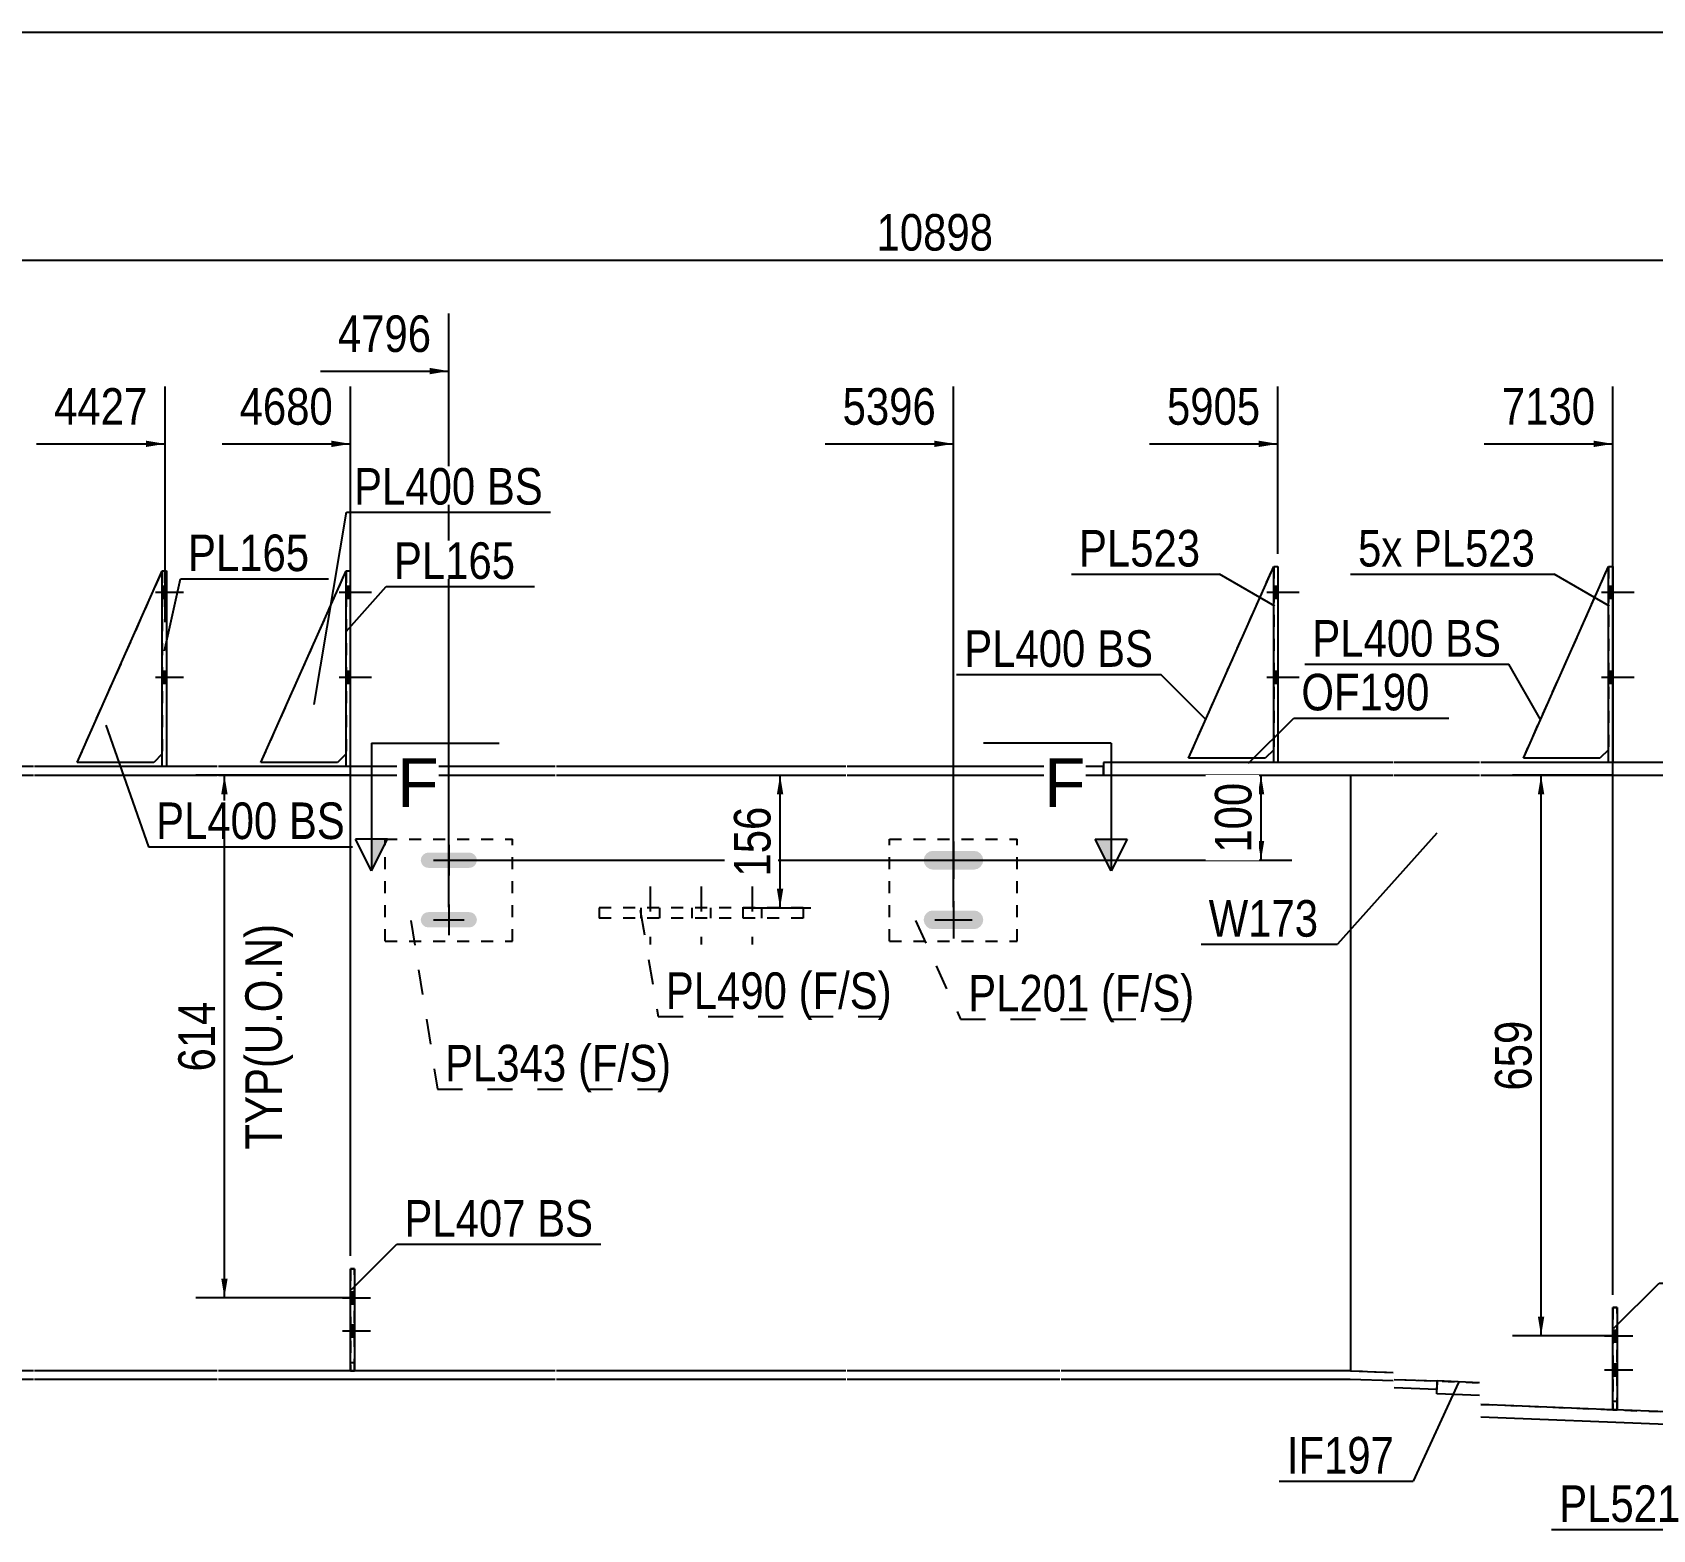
# Model space of a CAD drawing. Header units: millimetres. Extents: x -42 to 361, y -196 to 82.
# Drawn here: x 94.1 to 221.1, y -35.8 to 81.5 of the extents above; entities that cross this region are included whole.
import ezdxf

# ---------------------------------------------------------------- set-up
doc = ezdxf.new("R2010")
doc.units = ezdxf.units.MM
doc.linetypes.add('DXK_LINE_DOT1', pattern=[1.8814, 0.9407, -0.9407])
doc.linetypes.add('DXK_LINE_DOT2', pattern=[3.9198, 1.9599, -1.9599])
doc.styles.add('Arial', font='ARIAL.TTF', dxfattribs={"height": 0.2})
doc.styles.add('Arial Narrow', font='ARIALN.TTF', dxfattribs={"height": 0.2})

# ---------------------------------------------------------------- blocks, each defined once
blk = doc.blocks.new('Unknown-627019805-1200')
at = {"color": 5, "linetype": 'Continuous'}
blk.add_line((360.86, 81.52), (-39.14, 81.52), dxfattribs=at)
blk = doc.blocks.new('Part-627019805-1227 - 1220')
at = {"color": 7, "linetype": 'DXK_LINE_DOT1'}
for p, q in [((210.93, 24.67), (217.6, 39.67)), ((217.6, 39.67), (217.6, 25.33)), ((216.93, 24.67), (210.93, 24.67)), ((217.6, 25.33), (216.93, 24.67))]:
    blk.add_line(p, q, dxfattribs=at)
blk = doc.blocks.new('Part-627019805-1229 - 1220')
at = {"color": 7, "linetype": 'DXK_LINE_DOT1'}
for p, q in [((119.04, -15.33), (119.04, -23.33)), ((119.37, -15.33), (119.04, -15.33)), ((119.37, -23.33), (119.37, -15.33)), ((119.04, -22.67), (119.37, -22.67)), ((119.04, -23.33), (119.37, -23.33))]:
    blk.add_line(p, q, dxfattribs=at)
blk = doc.blocks.new('Part-627019805-1230 - 1220')
at = {"color": 2, "linetype": 'Continuous'}
for p, q in [((119.04, -23.33), (119.04, -15.33)), ((119.04, -15.33), (119.37, -15.33)), ((119.37, -15.33), (119.37, -23.33)), ((119.37, -23.33), (119.04, -23.33))]:
    blk.add_line(p, q, dxfattribs=at)
blk = doc.blocks.new('Part-627019805-1233 - 1220')
at = {"color": 2, "linetype": 'Continuous'}
for p, q in [((112.03, 24.33), (118.7, 39.33)), ((118.03, 24.33), (112.03, 24.33)), ((118.7, 25), (118.03, 24.33))]:
    blk.add_line(p, q, dxfattribs=at)
at = {"color": 7, "linetype": 'DXK_LINE_DOT1'}
blk.add_line((118.7, 39.33), (118.7, 25), dxfattribs=at)
blk = doc.blocks.new('Part-627019805-1234 - 1220')
at = {"color": 2, "linetype": 'Continuous'}
for p, q in [((184.7, 24.67), (191.37, 39.67)), ((190.7, 24.67), (184.7, 24.67)), ((191.37, 25.33), (190.7, 24.67))]:
    blk.add_line(p, q, dxfattribs=at)
at = {"color": 7, "linetype": 'DXK_LINE_DOT1'}
blk.add_line((191.37, 39.67), (191.37, 25.33), dxfattribs=at)
blk = doc.blocks.new('Part-627019805-1238 - 1220')
at = {"color": 7, "linetype": 'DXK_LINE_DOT1'}
for p, q in [((217.94, -18.38), (217.94, -26.38)), ((218.27, -18.38), (217.94, -18.38)), ((218.27, -26.38), (218.27, -18.38)), ((217.94, -25.72), (218.27, -25.72)), ((217.94, -26.38), (218.27, -26.38))]:
    blk.add_line(p, q, dxfattribs=at)
blk = doc.blocks.new('Part-627019805-1247 - 1220')
at = {"color": 2, "linetype": 'Continuous'}
for p, q in [((97.63, 24.33), (104.3, 39.33)), ((103.63, 24.33), (97.63, 24.33)), ((104.3, 25), (103.63, 24.33))]:
    blk.add_line(p, q, dxfattribs=at)
at = {"color": 7, "linetype": 'DXK_LINE_DOT1'}
blk.add_line((104.3, 39.33), (104.3, 25), dxfattribs=at)
blk = doc.blocks.new('Part-627019805-1248 - 1220')
at = {"color": 7, "linetype": 'DXK_LINE_DOT1'}
for p, q in [((154.52, 12.93), (138.52, 12.93)), ((138.52, 12.93), (138.52, 12.13)), ((154.52, 12.93), (154.52, 12.13)), ((154.52, 12.13), (138.52, 12.13))]:
    blk.add_line(p, q, dxfattribs=at)
blk = doc.blocks.new('Part-627019805-1251 - 1220')
at = {"color": 2, "linetype": 'Continuous'}
for p, q in [((217.94, -26.38), (217.94, -18.38)), ((217.94, -18.38), (218.27, -18.38)), ((218.27, -18.38), (218.27, -26.38)), ((218.27, -26.38), (217.94, -26.38))]:
    blk.add_line(p, q, dxfattribs=at)
blk = doc.blocks.new('Part-627019805-1252 - 1220')
at = {"color": 2, "linetype": 'Continuous'}
for p, q in [((210.93, 24.67), (217.6, 39.67)), ((216.93, 24.67), (210.93, 24.67)), ((217.6, 25.33), (216.93, 24.67))]:
    blk.add_line(p, q, dxfattribs=at)
blk = doc.blocks.new('Part-627019805-1257 - 1220')
at = {"color": 2, "linetype": 'Continuous'}
for p, q in [((76.43, 24), (76.43, 23.33)), ((79.77, 24), (76.43, 24)), ((76.43, 23.33), (79.77, 23.33)), ((94.2, 24), (79.87, 24)), ((79.87, 23.33), (94.2, 23.33)), ((108.6, 24), (94.3, 24)), ((94.3, 23.33), (108.6, 23.33)), ((135.08, 24), (108.7, 24)), ((108.7, 23.33), (135.08, 23.33)), ((157.85, 24), (135.18, 24)), ((135.18, 23.33), (157.85, 23.33)), ((174.62, 24), (157.95, 24)), ((157.95, 23.33), (174.62, 23.33)), ((178.05, 24), (174.72, 24)), ((174.72, 23.33), (178.05, 23.33)), ((178.05, 23.33), (178.05, 24))]:
    blk.add_line(p, q, dxfattribs=at)
blk = doc.blocks.new('Part-627019805-1258 - 1220')
at = {"color": 2, "linetype": 'Continuous'}
for p, q in [((178.05, 24.33), (178.05, 23.33)), ((200.72, 24.33), (178.05, 24.33)), ((207.5, 24.33), (200.82, 24.33)), ((222.14, 24.33), (207.6, 24.33)), ((236.78, 24.33), (222.24, 24.33)), ((297.81, 24.33), (236.88, 24.33)), ((330.54, 24.33), (297.91, 24.33)), ((330.54, 23.33), (330.54, 24.33)), ((178.05, 23.33), (200.72, 23.33)), ((200.82, 23.33), (207.5, 23.33)), ((207.6, 23.33), (222.14, 23.33)), ((222.24, 23.33), (236.78, 23.33)), ((236.88, 23.33), (297.81, 23.33)), ((297.91, 23.33), (330.54, 23.33))]:
    blk.add_line(p, q, dxfattribs=at)
blk = doc.blocks.new('Part-627019805-1259 - 1220')
at = {"color": 2, "linetype": 'Continuous'}
blk.add_line((197.38, 23.33), (197.38, -23.33), dxfattribs=at)
at = {"color": 7, "linetype": 'DXK_LINE_DOT1'}
for p, q in [((197.38, 23.33), (200.72, 23.33)), ((200.82, 23.33), (207.5, 23.33)), ((207.6, 23.33), (222.14, 23.33)), ((222.24, 23.33), (236.78, 23.33)), ((236.88, 23.33), (257.5, 23.33)), ((257.5, 23.33), (257.5, -33.33)), ((197.38, -23.33), (200.72, -23.47)), ((200.82, -24), (207.5, -24.27)), ((207.6, -25.96), (222.14, -26.55)), ((222.24, -29.24), (236.78, -29.82)), ((236.88, -32.51), (257.5, -33.33))]:
    blk.add_line(p, q, dxfattribs=at)
blk = doc.blocks.new('Part-627019805-1261 - 1220')
at = {"color": 2, "linetype": 'Continuous'}
for p, q in [((79.77, -23.33), (76.43, -23.33)), ((76.43, -23.33), (76.43, -24)), ((79.77, -24), (76.43, -24)), ((94.2, -23.33), (79.87, -23.33)), ((94.2, -24), (79.87, -24)), ((108.6, -23.33), (94.3, -23.33)), ((108.6, -24), (94.3, -24)), ((119.04, -23.33), (108.7, -23.33)), ((135.08, -24), (108.7, -24)), ((135.08, -23.33), (119.37, -23.33)), ((157.85, -23.33), (135.18, -23.33)), ((157.85, -24), (135.18, -24)), ((174.62, -23.33), (157.95, -23.33)), ((174.62, -24), (157.95, -24)), ((197.38, -23.33), (174.72, -23.33)), ((197.37, -24), (174.72, -24)), ((200.72, -24.13), (197.37, -24)), ((197.38, -23.33), (200.72, -23.47)), ((200.82, -24), (204.19, -24.13)), ((204.16, -24.8), (200.82, -24.67)), ((204.19, -24.13), (204.16, -24.8))]:
    blk.add_line(p, q, dxfattribs=at)
blk = doc.blocks.new('Part-627019805-1262 - 1220')
at = {"color": 2, "linetype": 'Continuous'}
for p, q in [((204.15, -25.13), (204.19, -24.13)), ((207.5, -25.27), (204.15, -25.13)), ((207.5, -24.27), (204.19, -24.13)), ((217.94, -26.38), (207.6, -25.96)), ((222.14, -26.55), (218.1, -26.38)), ((222.14, -27.55), (207.6, -26.96)), ((232.58, -29.65), (222.24, -29.24)), ((236.78, -30.82), (222.24, -30.24)), ((236.78, -29.82), (232.74, -29.66)), ((257.5, -33.33), (236.88, -32.51)), ((257.46, -34.33), (236.88, -33.51)), ((257.46, -34.33), (257.5, -33.33))]:
    blk.add_line(p, q, dxfattribs=at)
blk = doc.blocks.new('Part-627019805-1269 - 1220')
at = {"color": 7, "linetype": 'DXK_LINE_DOT1'}
for p, q in [((161.28, 10.33), (161.28, 18.33)), ((161.28, 18.33), (171.28, 18.33)), ((171.28, 10.33), (171.28, 18.33)), ((161.28, 10.33), (171.28, 10.33))]:
    blk.add_line(p, q, dxfattribs=at)
blk = doc.blocks.new('Part-627019805-1271 - 1220')
at = {"color": 7, "linetype": 'DXK_LINE_DOT1'}
for p, q in [((121.75, 10.33), (121.75, 18.33)), ((121.75, 18.33), (131.75, 18.33)), ((131.75, 10.33), (131.75, 18.33)), ((121.75, 10.33), (131.75, 10.33))]:
    blk.add_line(p, q, dxfattribs=at)
blk = doc.blocks.new('Part-627019805-1281 - 1220')
at = {"color": 2, "linetype": 'Continuous'}
for p, q in [((191.37, 24.33), (191.37, 39.67)), ((191.37, 39.67), (191.7, 39.67)), ((191.7, 39.67), (191.7, 24.33))]:
    blk.add_line(p, q, dxfattribs=at)
at = {"color": 7, "linetype": 'DXK_LINE_DOT1'}
blk.add_line((191.7, 24.33), (191.37, 24.33), dxfattribs=at)
blk = doc.blocks.new('Part-627019805-1276 - 1220')
at = {"color": 2, "linetype": 'Continuous'}
for p, q in [((118.7, 24), (118.7, 39.33)), ((118.7, 39.33), (119.03, 39.33)), ((119.03, 39.33), (119.03, 24))]:
    blk.add_line(p, q, dxfattribs=at)
at = {"color": 7, "linetype": 'DXK_LINE_DOT1'}
blk.add_line((119.03, 24), (118.7, 24), dxfattribs=at)
blk = doc.blocks.new('Part-627019805-1277 - 1220')
at = {"color": 2, "linetype": 'Continuous'}
for p, q in [((217.6, 24.33), (217.6, 39.67)), ((217.6, 39.67), (217.93, 39.67)), ((217.93, 39.67), (217.93, 24.33))]:
    blk.add_line(p, q, dxfattribs=at)
at = {"color": 7, "linetype": 'DXK_LINE_DOT1'}
blk.add_line((217.93, 24.33), (217.6, 24.33), dxfattribs=at)
blk = doc.blocks.new('Part-627019805-1288 - 1220')
at = {"color": 7, "linetype": 'DXK_LINE_DOT1'}
for p, q in [((184.7, 24.67), (191.37, 39.67)), ((190.7, 24.67), (184.7, 24.67)), ((191.37, 25.33), (190.7, 24.67))]:
    blk.add_line(p, q, dxfattribs=at)
blk = doc.blocks.new('Part-627019805-1289 - 1220')
at = {"color": 7, "linetype": 'DXK_LINE_DOT1'}
for p, q in [((112.03, 24.33), (118.7, 39.33)), ((118.03, 24.33), (112.03, 24.33)), ((118.7, 25), (118.03, 24.33))]:
    blk.add_line(p, q, dxfattribs=at)
blk = doc.blocks.new('Part-627019805-1292 - 1220')
at = {"color": 7, "linetype": 'DXK_LINE_DOT1'}
for p, q in [((8.76, -23.33), (0, 23.33)), ((0, 23.33), (29.53, 23.33)), ((29.63, 23.33), (43.93, 23.33)), ((44.03, 23.33), (58.36, 23.33)), ((58.46, 23.33), (73, 23.33)), ((73.1, 23.33), (79.77, 23.33)), ((79.87, 23.33), (94.2, 23.33)), ((94.3, 23.33), (108.6, 23.33)), ((108.7, 23.33), (135.08, 23.33)), ((135.18, 23.33), (157.85, 23.33)), ((157.95, 23.33), (174.62, 23.33)), ((174.72, 23.33), (197.38, 23.33)), ((197.38, 23.33), (197.38, -23.33)), ((25.33, -23.33), (8.89, -23.33)), ((29.53, -23.33), (25.66, -23.33)), ((43.93, -23.33), (29.63, -23.33)), ((58.36, -23.33), (44.03, -23.33)), ((68.8, -23.33), (58.46, -23.33)), ((73, -23.33), (69.13, -23.33)), ((79.77, -23.33), (73.1, -23.33)), ((94.2, -23.33), (79.87, -23.33)), ((108.6, -23.33), (94.3, -23.33)), ((119.04, -23.33), (108.7, -23.33)), ((135.08, -23.33), (119.37, -23.33)), ((157.85, -23.33), (135.18, -23.33)), ((174.62, -23.33), (157.95, -23.33)), ((197.38, -23.33), (174.72, -23.33))]:
    blk.add_line(p, q, dxfattribs=at)
at = {"color": 2, "linetype": 'Continuous'}
blk.add_line((8.89, -23.33), (8.76, -23.33), dxfattribs=at)
blk = doc.blocks.new('Bolt-627019805-1294 - 1220')
at = {"linetype": 'Continuous'}
for points in [[(168.56, 16.39), (168.62, 16.67), (168.56, 16.95), (168.4, 17.19), (168.16, 17.35), (167.88, 17.4), (164.68, 17.4), (164.4, 17.35), (164.17, 17.19), (164.01, 16.95), (163.95, 16.67), (164.01, 16.39), (164.17, 16.15), (164.4, 15.99), (164.68, 15.93), (167.88, 15.93), (168.16, 15.99), (168.4, 16.15)], [(168.56, 11.72), (168.62, 12), (168.56, 12.28), (168.4, 12.52), (168.16, 12.68), (167.88, 12.73), (164.68, 12.73), (164.4, 12.68), (164.17, 12.52), (164.01, 12.28), (163.95, 12), (164.01, 11.72), (164.17, 11.48), (164.4, 11.32), (164.68, 11.27), (167.88, 11.27), (168.16, 11.32), (168.4, 11.48)]]:
    blk.add_hatch(color=3, dxfattribs=at).paths.add_polyline_path(points)
at = {"color": 3, "linetype": 'Continuous'}
for p, q in [((166.28, 18.13), (166.28, 15.2)), ((164.82, 16.67), (167.75, 16.67)), ((166.28, 13.47), (166.28, 10.53)), ((164.82, 12), (167.75, 12))]:
    blk.add_line(p, q, dxfattribs=at)
blk = doc.blocks.new('Bolt-627019805-1295 - 1220')
at = {"linetype": 'Continuous'}
for points in [[(128.9, 16.44), (128.95, 16.67), (128.9, 16.9), (128.77, 17.09), (128.58, 17.22), (128.35, 17.27), (125.15, 17.27), (124.92, 17.22), (124.73, 17.09), (124.6, 16.9), (124.55, 16.67), (124.6, 16.44), (124.73, 16.24), (124.92, 16.11), (125.15, 16.07), (128.35, 16.07), (128.58, 16.11), (128.77, 16.24)], [(128.9, 11.77), (128.95, 12), (128.9, 12.23), (128.77, 12.43), (128.58, 12.56), (128.35, 12.6), (125.15, 12.6), (124.92, 12.56), (124.73, 12.43), (124.6, 12.23), (124.55, 12), (124.6, 11.77), (124.73, 11.58), (124.92, 11.45), (125.15, 11.4), (128.35, 11.4), (128.58, 11.45), (128.77, 11.58)]]:
    blk.add_hatch(color=3, dxfattribs=at).paths.add_polyline_path(points)
at = {"color": 3, "linetype": 'Continuous'}
for p, q in [((126.75, 17.87), (126.75, 15.47)), ((125.55, 16.67), (127.95, 16.67)), ((126.75, 13.2), (126.75, 10.8)), ((125.55, 12), (127.95, 12))]:
    blk.add_line(p, q, dxfattribs=at)
blk = doc.blocks.new('Bolt-627019805-1302 - 1220')
at = {"linetype": 'Continuous'}
for points in [[(119.03, 37.2), (119.03, 38.13), (118.7, 38.13), (118.7, 37.2)], [(119.03, 37.2), (119.03, 38.13), (118.7, 38.13), (118.7, 37.2)], [(119.03, 37.2), (119.03, 38.13), (118.7, 38.13), (118.7, 37.2)], [(119.03, 30.53), (119.03, 31.47), (118.7, 31.47), (118.7, 30.53)], [(119.03, 30.53), (119.03, 31.47), (118.7, 31.47), (118.7, 30.53)], [(119.03, 30.53), (119.03, 31.47), (118.7, 31.47), (118.7, 30.53)]]:
    blk.add_hatch(color=3, dxfattribs=at).paths.add_polyline_path(points)
at = {"color": 3, "linetype": 'Continuous'}
for p, q in [((118.7, 38.13), (119.03, 38.13)), ((118.7, 38.13), (119.03, 38.13)), ((118.7, 38.13), (119.03, 38.13)), ((118.17, 37.67), (120.7, 37.67)), ((118.17, 37.67), (120.7, 37.67)), ((118.17, 37.67), (120.7, 37.67)), ((118.7, 37.2), (119.03, 37.2)), ((118.7, 37.2), (119.03, 37.2)), ((118.7, 37.2), (119.03, 37.2)), ((118.17, 31), (120.7, 31)), ((118.17, 31), (120.7, 31)), ((118.17, 31), (120.7, 31)), ((118.7, 31.47), (119.03, 31.47)), ((118.7, 31.47), (119.03, 31.47)), ((118.7, 31.47), (119.03, 31.47)), ((118.7, 30.53), (119.03, 30.53)), ((118.7, 30.53), (119.03, 30.53)), ((118.7, 30.53), (119.03, 30.53))]:
    blk.add_line(p, q, dxfattribs=at)
blk = doc.blocks.new('Bolt-627019805-1303 - 1220')
at = {"linetype": 'Continuous'}
for points in [[(217.93, 37.2), (217.93, 38.13), (217.6, 38.13), (217.6, 37.2)], [(217.93, 37.2), (217.93, 38.13), (217.6, 38.13), (217.6, 37.2)], [(217.93, 37.2), (217.93, 38.13), (217.6, 38.13), (217.6, 37.2)], [(217.93, 30.53), (217.93, 31.47), (217.6, 31.47), (217.6, 30.53)], [(217.93, 30.53), (217.93, 31.47), (217.6, 31.47), (217.6, 30.53)], [(217.93, 30.53), (217.93, 31.47), (217.6, 31.47), (217.6, 30.53)]]:
    blk.add_hatch(color=3, dxfattribs=at).paths.add_polyline_path(points)
at = {"color": 3, "linetype": 'Continuous'}
for p, q in [((217.6, 38.13), (217.93, 38.13)), ((217.6, 38.13), (217.93, 38.13)), ((217.6, 38.13), (217.93, 38.13)), ((217.06, 37.67), (219.6, 37.67)), ((217.06, 37.67), (219.6, 37.67)), ((217.06, 37.67), (219.6, 37.67)), ((217.6, 37.2), (217.93, 37.2)), ((217.6, 37.2), (217.93, 37.2)), ((217.6, 37.2), (217.93, 37.2)), ((217.06, 31), (219.6, 31)), ((217.06, 31), (219.6, 31)), ((217.06, 31), (219.6, 31)), ((217.6, 31.47), (217.93, 31.47)), ((217.6, 31.47), (217.93, 31.47)), ((217.6, 31.47), (217.93, 31.47)), ((217.6, 30.53), (217.93, 30.53)), ((217.6, 30.53), (217.93, 30.53)), ((217.6, 30.53), (217.93, 30.53))]:
    blk.add_line(p, q, dxfattribs=at)
blk = doc.blocks.new('Bolt-627019805-1307 - 1220')
at = {"linetype": 'Continuous'}
for points in [[(191.7, 37.2), (191.7, 38.13), (191.37, 38.13), (191.37, 37.2)], [(191.7, 37.2), (191.7, 38.13), (191.37, 38.13), (191.37, 37.2)], [(191.7, 37.2), (191.7, 38.13), (191.37, 38.13), (191.37, 37.2)], [(191.7, 30.53), (191.7, 31.47), (191.37, 31.47), (191.37, 30.53)], [(191.7, 30.53), (191.7, 31.47), (191.37, 31.47), (191.37, 30.53)], [(191.7, 30.53), (191.7, 31.47), (191.37, 31.47), (191.37, 30.53)]]:
    blk.add_hatch(color=3, dxfattribs=at).paths.add_polyline_path(points)
at = {"color": 3, "linetype": 'Continuous'}
for p, q in [((191.37, 38.13), (191.7, 38.13)), ((191.37, 38.13), (191.7, 38.13)), ((191.37, 38.13), (191.7, 38.13)), ((190.84, 37.67), (193.37, 37.67)), ((190.84, 37.67), (193.37, 37.67)), ((190.84, 37.67), (193.37, 37.67)), ((191.37, 37.2), (191.7, 37.2)), ((191.37, 37.2), (191.7, 37.2)), ((191.37, 37.2), (191.7, 37.2)), ((190.84, 31), (193.37, 31)), ((190.84, 31), (193.37, 31)), ((190.84, 31), (193.37, 31)), ((191.37, 31.47), (191.7, 31.47)), ((191.37, 31.47), (191.7, 31.47)), ((191.37, 31.47), (191.7, 31.47)), ((191.37, 30.53), (191.7, 30.53)), ((191.37, 30.53), (191.7, 30.53)), ((191.37, 30.53), (191.7, 30.53))]:
    blk.add_line(p, q, dxfattribs=at)
blk = doc.blocks.new('Bolt-627019805-1311 - 1220')
at = {"linetype": 'Continuous'}
for points in [[(218.27, -21.07), (218.27, -20.14), (217.94, -20.14), (217.94, -21.07)], [(218.27, -23.72), (218.27, -22.78), (217.94, -22.78), (217.94, -23.72)]]:
    blk.add_hatch(color=3, dxfattribs=at).paths.add_polyline_path(points)
at = {"color": 3, "linetype": 'Continuous'}
for p, q in [((217.94, -20.14), (218.27, -20.14)), ((217.3, -20.6), (219.5, -20.6)), ((217.94, -21.07), (218.27, -21.07)), ((217.94, -22.78), (218.27, -22.78)), ((217.3, -23.25), (219.5, -23.25)), ((217.94, -23.72), (218.27, -23.72))]:
    blk.add_line(p, q, dxfattribs=at)
blk = doc.blocks.new('Bolt-627019805-1313 - 1220')
at = {"color": 3, "linetype": 'DXK_LINE_DOT2'}
for p, q in [((142.52, 14.6), (142.52, 10.07)), ((146.52, 14.6), (146.52, 10.07)), ((150.52, 14.6), (150.52, 10.07)), ((141.78, 12.93), (141.78, 12.13)), ((143.25, 12.93), (143.25, 12.13)), ((145.78, 12.93), (145.78, 12.13)), ((147.25, 12.93), (147.25, 12.13)), ((149.78, 12.93), (149.78, 12.13)), ((151.25, 12.93), (151.25, 12.13))]:
    blk.add_line(p, q, dxfattribs=at)
blk = doc.blocks.new('Bolt-627019805-1314 - 1220')
at = {"linetype": 'Continuous'}
for points in [[(104.63, 37.2), (104.63, 38.13), (104.3, 38.13), (104.3, 37.2)], [(104.63, 37.2), (104.63, 38.13), (104.3, 38.13), (104.3, 37.2)], [(104.63, 37.2), (104.63, 38.13), (104.3, 38.13), (104.3, 37.2)], [(104.63, 30.53), (104.63, 31.47), (104.3, 31.47), (104.3, 30.53)], [(104.63, 30.53), (104.63, 31.47), (104.3, 31.47), (104.3, 30.53)], [(104.63, 30.53), (104.63, 31.47), (104.3, 31.47), (104.3, 30.53)]]:
    blk.add_hatch(color=3, dxfattribs=at).paths.add_polyline_path(points)
at = {"color": 3, "linetype": 'Continuous'}
for p, q in [((104.3, 38.13), (104.63, 38.13)), ((104.3, 38.13), (104.63, 38.13)), ((104.3, 38.13), (104.63, 38.13)), ((103.77, 37.67), (105.97, 37.67)), ((103.77, 37.67), (105.97, 37.67)), ((103.77, 37.67), (105.97, 37.67)), ((104.3, 37.2), (104.63, 37.2)), ((104.3, 37.2), (104.63, 37.2)), ((104.3, 37.2), (104.63, 37.2)), ((103.77, 31), (105.97, 31)), ((103.77, 31), (105.97, 31)), ((103.77, 31), (105.97, 31)), ((104.3, 31.47), (104.63, 31.47)), ((104.3, 31.47), (104.63, 31.47)), ((104.3, 31.47), (104.63, 31.47)), ((104.3, 30.53), (104.63, 30.53)), ((104.3, 30.53), (104.63, 30.53)), ((104.3, 30.53), (104.63, 30.53))]:
    blk.add_line(p, q, dxfattribs=at)
blk = doc.blocks.new('Bolt-627019805-1321 - 1220')
at = {"color": 3, "linetype": 'DXK_LINE_DOT2'}
for p, q in [((217.94, -20.14), (218.27, -20.14)), ((217.3, -20.6), (219.5, -20.6)), ((217.94, -21.07), (218.27, -21.07)), ((217.94, -22.78), (218.27, -22.78)), ((217.3, -23.25), (219.5, -23.25)), ((217.94, -23.72), (218.27, -23.72))]:
    blk.add_line(p, q, dxfattribs=at)
blk = doc.blocks.new('Bolt-627019805-1323 - 1220')
at = {"linetype": 'Continuous'}
for points in [[(119.37, -18.08), (119.37, -17.15), (119.04, -17.15), (119.04, -18.08)], [(119.37, -20.67), (119.37, -19.73), (119.04, -19.73), (119.04, -20.67)]]:
    blk.add_hatch(color=3, dxfattribs=at).paths.add_polyline_path(points)
at = {"color": 3, "linetype": 'Continuous'}
for p, q in [((118.41, -17.61), (120.61, -17.61)), ((119.04, -17.15), (119.37, -17.15)), ((119.04, -18.08), (119.37, -18.08)), ((118.41, -20.2), (120.61, -20.2)), ((119.04, -19.73), (119.37, -19.73)), ((119.04, -20.67), (119.37, -20.67))]:
    blk.add_line(p, q, dxfattribs=at)
blk = doc.blocks.new('Bolt-627019805-1324 - 1220')
at = {"color": 3, "linetype": 'DXK_LINE_DOT2'}
for p, q in [((118.41, -17.61), (120.61, -17.61)), ((119.04, -17.15), (119.37, -17.15)), ((119.04, -18.08), (119.37, -18.08)), ((118.41, -20.2), (120.61, -20.2)), ((119.04, -19.73), (119.37, -19.73)), ((119.04, -20.67), (119.37, -20.67))]:
    blk.add_line(p, q, dxfattribs=at)
blk = doc.blocks.new('Part-627019805-1341 - 1220')
at = {"color": 2, "linetype": 'Continuous'}
for p, q in [((104.3, 24), (104.3, 39.33)), ((104.3, 39.33), (104.63, 39.33)), ((104.63, 39.33), (104.63, 24))]:
    blk.add_line(p, q, dxfattribs=at)
at = {"color": 7, "linetype": 'DXK_LINE_DOT1'}
blk.add_line((104.63, 24), (104.3, 24), dxfattribs=at)
blk = doc.blocks.new('Part-627019805-1343 - 1220')
at = {"color": 7, "linetype": 'DXK_LINE_DOT1'}
for p, q in [((97.63, 24.33), (104.3, 39.33)), ((103.63, 24.33), (97.63, 24.33)), ((104.3, 25), (103.63, 24.33))]:
    blk.add_line(p, q, dxfattribs=at)
blk = doc.blocks.new('StraightDimension-627019805-7916 - 1220')
at = {"linetype": 'Continuous'}
blk.add_hatch(color=7, dxfattribs=at).paths.add_polyline_path([(125.25, 55.24), (126.75, 54.99), (125.25, 54.74)])
at = {"color": 7, "linetype": 'Continuous'}
for p, q in [((126.75, 13), (126.75, 59.49)), ((116.69, 54.99), (126.75, 54.99))]:
    blk.add_line(p, q, dxfattribs=at)
at = {"color": 0}
blk.add_wipeout([(125.98, 55.89), (125.98, 60.09), (117.46, 60.09), (117.46, 55.89)], dxfattribs=at)
at = {"color": 3, "style": 'Arial Narrow'}
blk.add_text('4796', height=2.863, dxfattribs=at).set_placement((118.06, 56.49))
blk = doc.blocks.new('StraightDimension-627019805-1375 - 1220')
at = {"color": 7, "linetype": 'Continuous'}
blk.add_line((-2.59, 63.68), (332.26, 63.68), dxfattribs=at)
at = {"color": 0}
blk.add_wipeout([(170.01, 63.83), (170.01, 68.03), (159.66, 68.03), (159.66, 63.83)], dxfattribs=at)
at = {"color": 3, "style": 'Arial Narrow'}
blk.add_text('10898', height=2.863, dxfattribs=at).set_placement((160.26, 64.43))
blk = doc.blocks.new('StraightDimension-627019805-1739 - 1220')
at = {"linetype": 'Continuous'}
for points in [[(212.07, 21.83), (212.32, 23.33), (212.57, 21.83)], [(212.57, -19.1), (212.32, -20.6), (212.07, -19.1)]]:
    blk.add_hatch(color=7, dxfattribs=at).paths.add_polyline_path(points)
at = {"color": 7, "linetype": 'Continuous'}
for p, q in [((217.88, 23.33), (210.07, 23.33)), ((212.32, -20.6), (212.32, 23.33)), ((217.88, -20.6), (210.07, -20.6))]:
    blk.add_line(p, q, dxfattribs=at)
at = {"color": 0}
blk.add_wipeout([(212.17, 4.71), (207.97, 4.71), (207.97, -1.98), (212.17, -1.98)], dxfattribs=at)
at = {"color": 3, "style": 'Arial Narrow'}
blk.add_text('659', height=2.863, rotation=90.0002, dxfattribs=at).set_placement((211.57, -1.38))
blk = doc.blocks.new('StraightDimension-627019805-1751 - 1220')
at = {"linetype": 'Continuous'}
for points in [[(108.92, 21.83), (109.17, 23.33), (109.42, 21.83)], [(109.42, -16.11), (109.17, -17.61), (108.92, -16.11)]]:
    blk.add_hatch(color=7, dxfattribs=at).paths.add_polyline_path(points)
at = {"color": 7, "linetype": 'Continuous'}
for p, q in [((118.98, 23.33), (106.92, 23.33)), ((109.17, -17.61), (109.17, 23.33)), ((118.98, -17.61), (106.92, -17.61))]:
    blk.add_line(p, q, dxfattribs=at)
at = {"color": 0, "linetype": 'Continuous'}
blk.add_wipeout([(114.27, 12.31), (110.07, 12.31), (110.07, -6.59), (114.27, -6.59)], dxfattribs=at)
at = {"color": 3, "linetype": 'Continuous', "style": 'Arial Narrow'}
blk.add_text('TYP(U.O.N)', height=2.863, rotation=90.0002, dxfattribs=at).set_placement((113.67, -5.99))
at = {"color": 0}
blk.add_wipeout([(109.02, 6.2), (104.82, 6.2), (104.82, -0.48), (109.02, -0.48)], dxfattribs=at)
at = {"color": 3, "style": 'Arial Narrow'}
blk.add_text('614', height=2.863, rotation=90.0002, dxfattribs=at).set_placement((108.42, 0.12))
blk = doc.blocks.new('StraightDimension-627019805-2013 - 1220')
at = {"linetype": 'Continuous'}
for points in [[(190.13, 21.83), (190.38, 23.33), (190.63, 21.83)], [(190.63, 18.17), (190.38, 16.67), (190.13, 18.17)]]:
    blk.add_hatch(color=7, dxfattribs=at).paths.add_polyline_path(points)
at = {"color": 7, "linetype": 'Continuous'}
for p, q in [((181.95, 23.33), (192.78, 23.33)), ((190.38, 16.67), (190.38, 23.33)), ((127.75, 16.67), (192.78, 16.67))]:
    blk.add_line(p, q, dxfattribs=at)
at = {"color": 0}
blk.add_wipeout([(190.23, 23.34), (186.03, 23.34), (186.03, 16.66), (190.23, 16.66)], dxfattribs=at)
at = {"color": 3, "style": 'Arial Narrow'}
blk.add_text('100', height=2.863, rotation=90.0002, dxfattribs=at).set_placement((189.63, 17.26))
blk = doc.blocks.new('StraightDimension-627019805-2027 - 1220')
at = {"linetype": 'Continuous'}
for points in [[(152.45, 21.83), (152.7, 23.33), (152.95, 21.83)], [(152.95, 14.43), (152.7, 12.93), (152.45, 14.43)]]:
    blk.add_hatch(color=7, dxfattribs=at).paths.add_polyline_path(points)
at = {"color": 7, "linetype": 'Continuous'}
for p, q in [((149.72, 23.33), (155.1, 23.33)), ((152.7, 12.93), (152.7, 23.33)), ((149.72, 12.93), (155.1, 12.93))]:
    blk.add_line(p, q, dxfattribs=at)
at = {"color": 0}
blk.add_wipeout([(152.55, 21.48), (148.35, 21.48), (148.35, 14.79), (152.55, 14.79)], dxfattribs=at)
at = {"color": 3, "style": 'Arial Narrow'}
blk.add_text('156', height=2.863, rotation=90.0002, dxfattribs=at).set_placement((151.95, 15.39))
blk = doc.blocks.new('StraightDimension-627019805-7913 - 1220')
at = {"linetype": 'Continuous'}
blk.add_hatch(color=7, dxfattribs=at).paths.add_polyline_path([(216.44, 49.54), (217.94, 49.29), (216.44, 49.04)])
at = {"color": 7, "linetype": 'Continuous'}
for p, q in [((217.94, -17.38), (217.94, 53.79)), ((207.87, 49.29), (217.94, 49.29))]:
    blk.add_line(p, q, dxfattribs=at)
at = {"color": 0}
blk.add_wipeout([(217.16, 50.19), (217.16, 54.39), (208.65, 54.39), (208.65, 50.19)], dxfattribs=at)
at = {"color": 3, "style": 'Arial Narrow'}
blk.add_text('7130', height=2.863, dxfattribs=at).set_placement((209.25, 50.79))
blk = doc.blocks.new('StraightDimension-627019805-7914 - 1220')
at = {"linetype": 'Continuous'}
blk.add_hatch(color=7, dxfattribs=at).paths.add_polyline_path([(190.2, 49.54), (191.7, 49.29), (190.2, 49.04)])
at = {"color": 7, "linetype": 'Continuous'}
for p, q in [((191.7, 40.67), (191.7, 53.79)), ((181.64, 49.29), (191.7, 49.29))]:
    blk.add_line(p, q, dxfattribs=at)
at = {"color": 0}
blk.add_wipeout([(190.93, 50.19), (190.93, 54.39), (182.41, 54.39), (182.41, 50.19)], dxfattribs=at)
at = {"color": 3, "style": 'Arial Narrow'}
blk.add_text('5905', height=2.863, dxfattribs=at).set_placement((183.01, 50.79))
blk = doc.blocks.new('StraightDimension-627019805-7915 - 1220')
at = {"linetype": 'Continuous'}
blk.add_hatch(color=7, dxfattribs=at).paths.add_polyline_path([(164.78, 49.54), (166.28, 49.29), (164.78, 49.04)])
at = {"color": 7, "linetype": 'Continuous'}
for p, q in [((166.28, 13), (166.28, 53.79)), ((156.22, 49.29), (166.28, 49.29))]:
    blk.add_line(p, q, dxfattribs=at)
at = {"color": 0}
blk.add_wipeout([(165.51, 50.19), (165.51, 54.39), (157, 54.39), (157, 50.19)], dxfattribs=at)
at = {"color": 3, "style": 'Arial Narrow'}
blk.add_text('5396', height=2.863, dxfattribs=at).set_placement((157.6, 50.79))
blk = doc.blocks.new('StraightDimension-627019805-7917 - 1220')
at = {"linetype": 'Continuous'}
blk.add_hatch(color=7, dxfattribs=at).paths.add_polyline_path([(117.55, 49.54), (119.05, 49.29), (117.55, 49.04)])
at = {"color": 7, "linetype": 'Continuous'}
for p, q in [((119.05, -14.33), (119.05, 53.79)), ((108.99, 49.29), (119.05, 49.29))]:
    blk.add_line(p, q, dxfattribs=at)
at = {"color": 0}
blk.add_wipeout([(118.27, 50.19), (118.27, 54.39), (109.76, 54.39), (109.76, 50.19)], dxfattribs=at)
at = {"color": 3, "style": 'Arial Narrow'}
blk.add_text('4680', height=2.863, dxfattribs=at).set_placement((110.36, 50.79))
blk = doc.blocks.new('StraightDimension-627019805-7918 - 1220')
at = {"linetype": 'Continuous'}
blk.add_hatch(color=7, dxfattribs=at).paths.add_polyline_path([(103.02, 49.54), (104.52, 49.29), (103.02, 49.04)])
at = {"color": 7, "linetype": 'Continuous'}
for p, q in [((104.52, 35.33), (104.52, 53.79)), ((94.45, 49.29), (104.52, 49.29))]:
    blk.add_line(p, q, dxfattribs=at)
at = {"color": 0}
blk.add_wipeout([(103.74, 50.19), (103.74, 54.39), (95.23, 54.39), (95.23, 50.19)], dxfattribs=at)
at = {"color": 3, "style": 'Arial Narrow'}
blk.add_text('4427', height=2.863, dxfattribs=at).set_placement((95.83, 50.79))
blk = doc.blocks.new('MarkSet-627019805-2947 - 1220')
at = {"color": 0}
for points in [[(132.77, -12.82), (132.77, -9.82), (123.27, -9.82), (123.27, -12.82)], [(138.06, -12.82), (138.06, -9.82), (133.67, -9.82), (133.67, -12.82)]]:
    blk.add_wipeout(points, dxfattribs=at)
for points in [[(132.77, -12.82), (132.77, -9.82), (123.27, -9.82), (123.27, -12.82)], [(138.06, -12.82), (138.06, -9.82), (133.67, -9.82), (133.67, -12.82)]]:
    blk.add_wipeout(points, dxfattribs=at)
at = {"color": 7, "linetype": 'Continuous'}
for p, q in [((119.13, -16.95), (122.67, -13.42)), ((122.67, -13.42), (138.66, -13.42))]:
    blk.add_line(p, q, dxfattribs=at)
at = {"color": 3, "style": 'Arial Narrow'}
for s, p in [('PL407', (123.27, -12.82)), ('BS', (133.67, -12.82))]:
    blk.add_text(s, height=2.863, dxfattribs=at).set_placement(p)
blk = doc.blocks.new('Mark-627019805-3020 - 1220')
at = {"color": 7, "linetype": 'Continuous'}
blk.add_line((205.84, -24.24), (202.31, -31.98), dxfattribs=at)
at = {"color": 0}
blk.add_wipeout([(200.81, -31.38), (200.81, -28.38), (192.4, -28.38), (192.4, -31.38)], dxfattribs=at)
blk.add_wipeout([(200.81, -31.38), (200.81, -28.38), (192.4, -28.38), (192.4, -31.38)], dxfattribs=at)
at = {"color": 7, "linetype": 'Continuous'}
blk.add_line((191.8, -31.98), (202.31, -31.98), dxfattribs=at)
at = {"color": 3, "style": 'Arial Narrow'}
blk.add_text('IF197', height=2.863, dxfattribs=at).set_placement((192.4, -31.38))
blk = doc.blocks.new('Mark-627019805-5496 - 1220')
at = {"color": 7, "linetype": 'Continuous'}
blk.add_line((204.16, 18.78), (196.36, 10.08), dxfattribs=at)
at = {"color": 0}
blk.add_wipeout([(194.86, 10.68), (194.86, 13.68), (186.28, 13.68), (186.28, 10.68)], dxfattribs=at)
blk.add_wipeout([(194.86, 10.68), (194.86, 13.68), (186.28, 13.68), (186.28, 10.68)], dxfattribs=at)
at = {"color": 7, "linetype": 'Continuous'}
blk.add_line((185.68, 10.08), (196.36, 10.08), dxfattribs=at)
at = {"color": 3, "style": 'Arial Narrow'}
blk.add_text('W173', height=2.863, dxfattribs=at).set_placement((186.28, 10.68))
blk = doc.blocks.new('MarkSet-627019805-5465 - 1220')
at = {"color": 0}
for points in [[(113.32, 18.33), (113.32, 21.33), (103.82, 21.33), (103.82, 18.33)], [(118.6, 18.33), (118.6, 21.33), (114.22, 21.33), (114.22, 18.33)]]:
    blk.add_wipeout(points, dxfattribs=at)
for points in [[(113.32, 18.33), (113.32, 21.33), (103.82, 21.33), (103.82, 18.33)], [(118.6, 18.33), (118.6, 21.33), (114.22, 21.33), (114.22, 18.33)]]:
    blk.add_wipeout(points, dxfattribs=at)
at = {"color": 7, "linetype": 'Continuous'}
for p, q in [((99.89, 27.24), (103.22, 17.73)), ((103.22, 17.73), (119.2, 17.73))]:
    blk.add_line(p, q, dxfattribs=at)
at = {"color": 3, "style": 'Arial Narrow'}
for s, p in [('PL400', (103.82, 18.33)), ('BS', (114.22, 18.33))]:
    blk.add_text(s, height=2.863, dxfattribs=at).set_placement(p)
blk = doc.blocks.new('SectionMark-627019805-2070 - 1220')
at = {"linetype": 'Continuous'}
for points in [[(120.69, 18.33), (121.94, 18.33), (120.69, 15.83)], [(177.38, 18.33), (178.63, 18.33), (178.63, 15.83)]]:
    blk.add_hatch(color=30, dxfattribs=at).paths.add_polyline_path(points)
at = {"color": 30, "linetype": 'Continuous'}
for p, q in [((120.69, 25.83), (130.69, 25.83)), ((120.69, 25.83), (120.69, 15.83)), ((178.63, 25.83), (168.63, 25.83)), ((178.63, 25.83), (178.63, 15.83)), ((120.69, 15.83), (119.44, 18.33)), ((121.94, 18.33), (119.44, 18.33)), ((120.69, 15.83), (121.94, 18.33)), ((177.38, 18.33), (179.88, 18.33)), ((178.63, 15.83), (177.38, 18.33)), ((179.88, 18.33), (178.63, 15.83))]:
    blk.add_line(p, q, dxfattribs=at)
at = {"color": 0, "linetype": 'Continuous'}
for points in [[(125.95, 20.83), (125.95, 24.83), (122.69, 24.83), (122.69, 20.83)], [(176.63, 20.83), (176.63, 24.83), (173.37, 24.83), (173.37, 20.83)]]:
    blk.add_wipeout(points, dxfattribs=at)
at = {"color": 96, "linetype": 'Continuous', "style": 'Arial'}
for p in [(122.69, 20.83), (173.37, 20.83)]:
    blk.add_text('F', height=3.82, dxfattribs=at).set_placement(p)
blk = doc.blocks.new('MarkSet-627019805-2958 - 1220')
at = {"color": 0}
for points in [[(231.66, -15.87), (231.66, -12.87), (222.16, -12.87), (222.16, -15.87)], [(236.95, -15.87), (236.95, -12.87), (232.56, -12.87), (232.56, -15.87)]]:
    blk.add_wipeout(points, dxfattribs=at)
for points in [[(231.66, -15.87), (231.66, -12.87), (222.16, -12.87), (222.16, -15.87)], [(236.95, -15.87), (236.95, -12.87), (232.56, -12.87), (232.56, -15.87)]]:
    blk.add_wipeout(points, dxfattribs=at)
at = {"color": 7, "linetype": 'Continuous'}
for p, q in [((218.02, -20), (221.56, -16.47)), ((221.56, -16.47), (237.55, -16.47))]:
    blk.add_line(p, q, dxfattribs=at)
at = {"color": 3, "style": 'Arial Narrow'}
for s, p in [('PL521', (222.16, -15.87)), ('BS', (232.56, -15.87))]:
    blk.add_text(s, height=2.863, dxfattribs=at).set_placement(p)
blk = doc.blocks.new('MarkSet-627019805-2969 - 1220')
at = {"color": 0}
for points in [[(223.24, -35.17), (223.24, -32.17), (213.74, -32.17), (213.74, -35.17)], [(228.53, -35.17), (228.53, -32.17), (224.14, -32.17), (224.14, -35.17)]]:
    blk.add_wipeout(points, dxfattribs=at)
for points in [[(223.24, -35.17), (223.24, -32.17), (213.74, -32.17), (213.74, -35.17)], [(228.53, -35.17), (228.53, -32.17), (224.14, -32.17), (224.14, -35.17)]]:
    blk.add_wipeout(points, dxfattribs=at)
at = {"color": 7, "linetype": 'Continuous'}
for p in [(232.66, -28.04), (213.14, -35.77)]:
    blk.add_line(p, (229.13, -35.77), dxfattribs=at)
at = {"color": 3, "style": 'Arial Narrow'}
for s, p in [('PL521', (213.74, -35.17)), ('BS', (224.14, -35.17))]:
    blk.add_text(s, height=2.863, dxfattribs=at).set_placement(p)
blk = doc.blocks.new('MarkSet-627019805-2989 - 1220')
at = {"color": 7, "linetype": 'Continuous'}
blk.add_line((217.68, 36.58), (213.35, 39.08), dxfattribs=at)
at = {"color": 0}
for points in [[(201.45, 39.68), (201.45, 42.68), (197.98, 42.68), (197.98, 39.68)], [(211.85, 39.68), (211.85, 42.68), (202.35, 42.68), (202.35, 39.68)]]:
    blk.add_wipeout(points, dxfattribs=at)
for points in [[(201.45, 39.68), (201.45, 42.68), (197.98, 42.68), (197.98, 39.68)], [(211.85, 39.68), (211.85, 42.68), (202.35, 42.68), (202.35, 39.68)]]:
    blk.add_wipeout(points, dxfattribs=at)
at = {"color": 7, "linetype": 'Continuous'}
blk.add_line((197.38, 39.08), (213.35, 39.08), dxfattribs=at)
at = {"color": 3, "style": 'Arial Narrow'}
for s, p in [('5x', (197.98, 39.68)), ('PL523', (202.35, 39.68))]:
    blk.add_text(s, height=2.863, dxfattribs=at).set_placement(p)
blk = doc.blocks.new('Mark-627019805-3014 - 1220')
at = {"color": 0}
blk.add_wipeout([(203.58, 28.41), (203.58, 31.41), (193.54, 31.41), (193.54, 28.41)], dxfattribs=at)
blk.add_wipeout([(203.58, 28.41), (203.58, 31.41), (193.54, 31.41), (193.54, 28.41)], dxfattribs=at)
at = {"color": 7, "linetype": 'Continuous'}
for p, q in [((189.4, 24.27), (192.94, 27.81)), ((192.94, 27.81), (205.08, 27.81))]:
    blk.add_line(p, q, dxfattribs=at)
at = {"color": 3, "style": 'Arial Narrow'}
blk.add_text('OF190', height=2.863, dxfattribs=at).set_placement((193.54, 28.41))
blk = doc.blocks.new('Mark-627019805-3038 - 1220')
at = {"color": 0}
blk.add_wipeout([(131.96, 38.71), (131.96, 41.71), (122.45, 41.71), (122.45, 38.71)], dxfattribs=at)
blk.add_wipeout([(131.96, 38.71), (131.96, 41.71), (122.45, 41.71), (122.45, 38.71)], dxfattribs=at)
at = {"color": 7, "linetype": 'Continuous'}
for p, q in [((118.7, 34.58), (121.85, 38.11)), ((121.85, 38.11), (133.46, 38.11))]:
    blk.add_line(p, q, dxfattribs=at)
at = {"color": 3, "style": 'Arial Narrow'}
blk.add_text('PL165', height=2.863, dxfattribs=at).set_placement((122.45, 38.71))
blk = doc.blocks.new('Mark-627019805-3041 - 1220')
at = {"color": 7, "linetype": 'Continuous'}
blk.add_line((191.45, 36.58), (187.12, 39.08), dxfattribs=at)
at = {"color": 0}
blk.add_wipeout([(185.62, 39.68), (185.62, 42.68), (176.12, 42.68), (176.12, 39.68)], dxfattribs=at)
blk.add_wipeout([(185.62, 39.68), (185.62, 42.68), (176.12, 42.68), (176.12, 39.68)], dxfattribs=at)
at = {"color": 7, "linetype": 'Continuous'}
blk.add_line((175.52, 39.08), (187.12, 39.08), dxfattribs=at)
at = {"color": 3, "style": 'Arial Narrow'}
blk.add_text('PL523', height=2.863, dxfattribs=at).set_placement((176.12, 39.68))
blk = doc.blocks.new('MarkSet-627019805-5377 - 1220')
at = {"color": 0}
for points in [[(203.9, 32.62), (203.9, 35.62), (194.4, 35.62), (194.4, 32.62)], [(209.18, 32.62), (209.18, 35.62), (204.8, 35.62), (204.8, 32.62)]]:
    blk.add_wipeout(points, dxfattribs=at)
for points in [[(203.9, 32.62), (203.9, 35.62), (194.4, 35.62), (194.4, 32.62)], [(209.18, 32.62), (209.18, 35.62), (204.8, 35.62), (204.8, 32.62)]]:
    blk.add_wipeout(points, dxfattribs=at)
at = {"color": 7, "linetype": 'Continuous'}
for p in [(193.8, 32.02), (212.28, 27.69)]:
    blk.add_line(p, (209.78, 32.02), dxfattribs=at)
at = {"color": 3, "style": 'Arial Narrow'}
for s, p in [('PL400', (194.4, 32.62)), ('BS', (204.8, 32.62))]:
    blk.add_text(s, height=2.863, dxfattribs=at).set_placement(p)
blk = doc.blocks.new('MarkSet-627019805-5421 - 1220')
at = {"color": 0}
for points in [[(128.83, 44.53), (128.83, 47.53), (119.33, 47.53), (119.33, 44.53)], [(134.12, 44.53), (134.12, 47.53), (129.73, 47.53), (129.73, 44.53)]]:
    blk.add_wipeout(points, dxfattribs=at)
for points in [[(128.83, 44.53), (128.83, 47.53), (119.33, 47.53), (119.33, 44.53)], [(134.12, 44.53), (134.12, 47.53), (129.73, 47.53), (129.73, 44.53)]]:
    blk.add_wipeout(points, dxfattribs=at)
at = {"color": 7, "linetype": 'Continuous'}
for p, q in [((116.19, 28.87), (118.73, 43.93)), ((118.73, 43.93), (134.72, 43.93))]:
    blk.add_line(p, q, dxfattribs=at)
at = {"color": 3, "style": 'Arial Narrow'}
for s, p in [('PL400', (119.33, 44.53)), ('BS', (129.73, 44.53))]:
    blk.add_text(s, height=2.863, dxfattribs=at).set_placement(p)
blk = doc.blocks.new('MarkSet-627019805-5432 - 1220')
at = {"color": 0}
for points in [[(176.64, 31.82), (176.64, 34.82), (167.13, 34.82), (167.13, 31.82)], [(181.92, 31.82), (181.92, 34.82), (177.54, 34.82), (177.54, 31.82)]]:
    blk.add_wipeout(points, dxfattribs=at)
for points in [[(176.64, 31.82), (176.64, 34.82), (167.13, 34.82), (167.13, 31.82)], [(181.92, 31.82), (181.92, 34.82), (177.54, 34.82), (177.54, 31.82)]]:
    blk.add_wipeout(points, dxfattribs=at)
at = {"color": 7, "linetype": 'Continuous'}
for p in [(166.53, 31.22), (186.05, 27.69)]:
    blk.add_line(p, (182.52, 31.22), dxfattribs=at)
at = {"color": 3, "style": 'Arial Narrow'}
for s, p in [('PL400', (167.13, 31.82)), ('BS', (177.54, 31.82))]:
    blk.add_text(s, height=2.863, dxfattribs=at).set_placement(p)
blk = doc.blocks.new('Mark-627019805-5487 - 1220')
at = {"color": 0}
for points in [[(153.25, 5.02), (153.25, 8.02), (143.75, 8.02), (143.75, 5.02)], [(161.45, 5.02), (161.45, 8.02), (154.15, 8.02), (154.15, 5.02)]]:
    blk.add_wipeout(points, dxfattribs=at)
for points in [[(153.25, 5.02), (153.25, 8.02), (143.75, 8.02), (143.75, 5.02)], [(161.45, 5.02), (161.45, 8.02), (154.15, 8.02), (154.15, 5.02)]]:
    blk.add_wipeout(points, dxfattribs=at)
at = {"color": 7, "linetype": 'DXK_LINE_DOT2'}
for p, q in [((141.74, 12.75), (143.15, 4.42)), ((143.15, 4.42), (162.05, 4.42))]:
    blk.add_line(p, q, dxfattribs=at)
at = {"color": 3, "style": 'Arial Narrow'}
for s, p in [('PL490', (143.75, 5.02)), ('(F/', (154.15, 5.02)), ('S)', (158.16, 5.02))]:
    blk.add_text(s, height=2.863, dxfattribs=at).set_placement(p)
blk = doc.blocks.new('Mark-627019805-5508 - 1220')
at = {"color": 0}
for points in [[(176.94, 4.82), (176.94, 7.82), (167.44, 7.82), (167.44, 4.82)], [(185.14, 4.82), (185.14, 7.82), (177.84, 7.82), (177.84, 4.82)]]:
    blk.add_wipeout(points, dxfattribs=at)
for points in [[(176.94, 4.82), (176.94, 7.82), (167.44, 7.82), (167.44, 4.82)], [(185.14, 4.82), (185.14, 7.82), (177.84, 7.82), (177.84, 4.82)]]:
    blk.add_wipeout(points, dxfattribs=at)
at = {"color": 7, "linetype": 'DXK_LINE_DOT2'}
for p, q in [((163.3, 11.95), (166.84, 4.22)), ((166.84, 4.22), (185.74, 4.22))]:
    blk.add_line(p, q, dxfattribs=at)
at = {"color": 3, "style": 'Arial Narrow'}
for s, p in [('PL201', (167.44, 4.82)), ('(F/', (177.84, 4.82)), ('S)', (181.86, 4.82))]:
    blk.add_text(s, height=2.863, dxfattribs=at).set_placement(p)
blk = doc.blocks.new('Mark-627019805-5514 - 1220')
at = {"color": 0}
for points in [[(135.97, -0.66), (135.97, 2.34), (126.46, 2.34), (126.46, -0.66)], [(144.17, -0.66), (144.17, 2.34), (136.87, 2.34), (136.87, -0.66)]]:
    blk.add_wipeout(points, dxfattribs=at)
for points in [[(135.97, -0.66), (135.97, 2.34), (126.46, 2.34), (126.46, -0.66)], [(144.17, -0.66), (144.17, 2.34), (136.87, 2.34), (136.87, -0.66)]]:
    blk.add_wipeout(points, dxfattribs=at)
at = {"color": 7, "linetype": 'DXK_LINE_DOT2'}
for p, q in [((123.77, 11.95), (125.86, -1.26)), ((125.86, -1.26), (144.77, -1.26))]:
    blk.add_line(p, q, dxfattribs=at)
at = {"color": 3, "style": 'Arial Narrow'}
for s, p in [('PL343', (126.46, -0.66)), ('(F/', (136.87, -0.66)), ('S)', (140.88, -0.66))]:
    blk.add_text(s, height=2.863, dxfattribs=at).set_placement(p)
blk = doc.blocks.new('Mark-627019805-5532 - 1220')
at = {"color": 0}
blk.add_wipeout([(115.82, 39.32), (115.82, 42.32), (106.32, 42.32), (106.32, 39.32)], dxfattribs=at)
blk.add_wipeout([(115.82, 39.32), (115.82, 42.32), (106.32, 42.32), (106.32, 39.32)], dxfattribs=at)
at = {"color": 7, "linetype": 'Continuous'}
for p, q in [((104.48, 33.08), (105.72, 38.72)), ((105.72, 38.72), (117.32, 38.72))]:
    blk.add_line(p, q, dxfattribs=at)
at = {"color": 3, "style": 'Arial Narrow'}
blk.add_text('PL165', height=2.863, dxfattribs=at).set_placement((106.32, 39.32))

msp = doc.modelspace()

# ---------------------------------------------------------------- block references
for name in ['Unknown-627019805-1200', 'Part-627019805-1234 - 1220', 'Part-627019805-1288 - 1220', 'Part-627019805-1281 - 1220', 'Part-627019805-1227 - 1220', 'Part-627019805-1252 - 1220', 'Part-627019805-1277 - 1220', 'Part-627019805-1247 - 1220', 'Part-627019805-1343 - 1220', 'Bolt-627019805-1314 - 1220', 'Part-627019805-1341 - 1220', 'Part-627019805-1233 - 1220', 'Part-627019805-1289 - 1220', 'Bolt-627019805-1302 - 1220', 'Part-627019805-1276 - 1220', 'Bolt-627019805-1307 - 1220', 'Bolt-627019805-1303 - 1220', 'Part-627019805-1258 - 1220', 'Part-627019805-1292 - 1220', 'Part-627019805-1257 - 1220', 'Part-627019805-1259 - 1220', 'Part-627019805-1271 - 1220', 'Bolt-627019805-1295 - 1220', 'Part-627019805-1269 - 1220', 'Bolt-627019805-1294 - 1220', 'Bolt-627019805-1313 - 1220', 'Part-627019805-1248 - 1220', 'Part-627019805-1229 - 1220', 'Part-627019805-1230 - 1220', 'Bolt-627019805-1323 - 1220', 'Bolt-627019805-1324 - 1220', 'Part-627019805-1238 - 1220', 'Part-627019805-1251 - 1220', 'Bolt-627019805-1311 - 1220', 'Bolt-627019805-1321 - 1220', 'Part-627019805-1261 - 1220', 'Part-627019805-1262 - 1220']:
    msp.add_blockref(name, (0, 0))

# ---------------------------------------------------------------- next in the draw order: block references
for name in ['StraightDimension-627019805-7916 - 1220', 'Mark-627019805-3020 - 1220', 'MarkSet-627019805-2969 - 1220']:
    msp.add_blockref(name, (0, 0))

# ---------------------------------------------------------------- next in the draw order: block references
msp.add_blockref('StraightDimension-627019805-1375 - 1220', (0, 0))

# ---------------------------------------------------------------- next in the draw order: block references
for name in ['StraightDimension-627019805-7918 - 1220', 'StraightDimension-627019805-7914 - 1220', 'Mark-627019805-3014 - 1220', 'StraightDimension-627019805-1751 - 1220', 'StraightDimension-627019805-2013 - 1220', 'StraightDimension-627019805-1739 - 1220']:
    msp.add_blockref(name, (0, 0))

# ---------------------------------------------------------------- next in the draw order: block references
for name in ['StraightDimension-627019805-7917 - 1220', 'StraightDimension-627019805-7915 - 1220', 'StraightDimension-627019805-7913 - 1220', 'Mark-627019805-3041 - 1220', 'StraightDimension-627019805-2027 - 1220', 'Mark-627019805-5496 - 1220']:
    msp.add_blockref(name, (0, 0))

# ---------------------------------------------------------------- next in the draw order: block references
for name in ['MarkSet-627019805-2989 - 1220', 'Mark-627019805-3038 - 1220', 'MarkSet-627019805-5377 - 1220', 'MarkSet-627019805-5432 - 1220', 'MarkSet-627019805-5465 - 1220', 'Mark-627019805-5487 - 1220', 'Mark-627019805-5508 - 1220', 'MarkSet-627019805-2947 - 1220', 'MarkSet-627019805-2958 - 1220']:
    msp.add_blockref(name, (0, 0))

# ---------------------------------------------------------------- next in the draw order: block references
for name in ['MarkSet-627019805-5421 - 1220', 'SectionMark-627019805-2070 - 1220', 'Mark-627019805-5514 - 1220']:
    msp.add_blockref(name, (0, 0))

# ---------------------------------------------------------------- next in the draw order: block references
msp.add_blockref('Mark-627019805-5532 - 1220', (0, 0))

doc.saveas('drawing.dxf')
